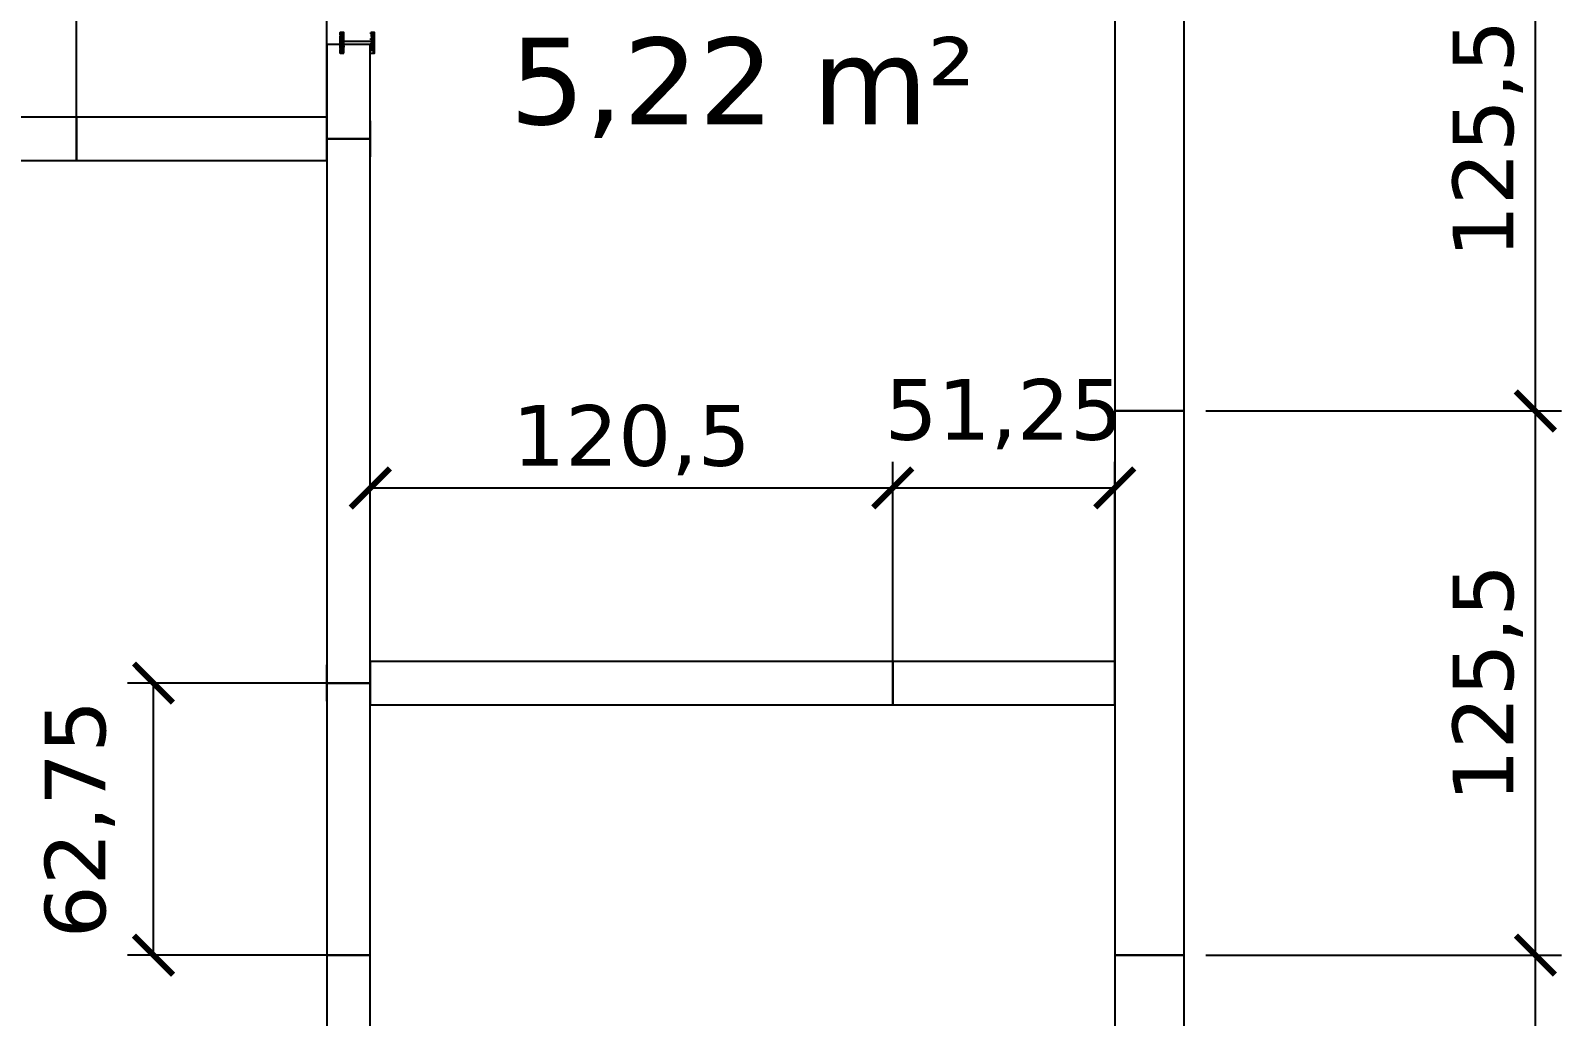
# Model space of a CAD drawing. Header units: centimetres. Extents: x -135 to 5290, y -1327 to 1388.
# Drawn here: x 2333.9 to 2687, y 244.9 to 472.2 of the extents above; entities that cross this region are included whole.
import ezdxf
from ezdxf.enums import TextEntityAlignment as Align

# ---------------------------------------------------------------- set-up
doc = ezdxf.new("R2010")
doc.units = ezdxf.units.CM
for name, color, linetype in [('DIS_DUVAR_160', 30, 'Continuous'), ('IC_DUVAR_100', 30, 'Continuous'), ('IC_KAPILAR', 7, 'Continuous'), ('IC_UCLU_H_100', 3, 'Continuous'), ('ODA_ADLARI', 7, 'Continuous'), ('OLCULER', 7, 'Continuous'), ('OZEL_PANEL_OLCU_CM', 3, 'Continuous'), ('PENCERE', 10, 'Continuous')]:
    doc.layers.add(name, color=color, linetype=linetype)
doc.styles.add('PORTMAN', font='DejaVuSans.ttf')
doc.styles.get("Standard").update_dxf_attribs({"font": 'DejaVuSans.ttf'})
doc.dimstyles.new('PORTMAN', dxfattribs={"dimtxt": 14, "dimasz": 9, "dimexe": 6, "dimexo": 5, "dimgap": 4, "dimtad": 1, "dimtxsty": 'PORTMAN', "dimblk": 'ARCHTICK', "dimcen": 2.5, "dimazin": 3, "dimtfac": 0.5, "dimtmove": 2, "dimatfit": 3})

# ---------------------------------------------------------------- blocks, each defined once
blk = doc.blocks.new('BOM_I12_1205p0_IC_DOLU')
blk.add_lwpolyline([(0, 0), (10, 0), (10, 120.5), (0, 120.5)], close=True)
blk = doc.blocks.new('BOM_I13_512p5_IC_DOLU')
blk.add_lwpolyline([(0, 0), (10, 0), (10, 51.25), (0, 51.25)], close=True)
blk = doc.blocks.new('BOM_I14_1255p0_IC_DOLU')
blk.add_lwpolyline([(0, 0), (10, 0), (10, 125.5), (0, 125.5)], close=True)
blk = doc.blocks.new('BOM_I16_577p5_IC_DOLU')
blk.add_lwpolyline([(0, 0), (10, 0), (10, 57.75), (0, 57.75)], close=True)
blk = doc.blocks.new('kaynak-ic-kapi')
at = {"color": 133, "linetype": 'Continuous', "lineweight": 25, "true_color": 0x6ec1dd}
for p, q in [((54247.47, 7919.88), (54248.32, 7919.88)), ((54248.32, 7919.59), (54247.47, 7919.59)), ((54248.6, 7919.88), (54248.04, 7919.03)), ((54248.32, 7919.31), (54248.04, 7919.59)), ((54248.32, 7919.88), (54248.32, 7919.59)), ((54248.32, 7919.31), (54248.6, 7919.31)), ((54248.32, 7919.03), (54248.6, 7919.31)), ((54249.16, 7919.03), (54248.6, 7919.88)), ((54248.6, 7919.88), (54248.6, 7919.59)), ((54248.6, 7919.88), (54248.88, 7919.88)), ((54248.6, 7919.59), (54248.88, 7919.03)), ((54249.16, 7919.88), (54248.88, 7919.59)), ((54248.88, 7919.88), (54249.45, 7919.03)), ((54249.73, 7919.59), (54248.88, 7919.59)), ((54249.16, 7919.03), (54248.88, 7919.03)), ((54249.16, 7919.88), (54249.16, 7919.88)), ((54249.16, 7919.03), (54249.73, 7919.59)), ((54249.16, 7919.03), (54249.45, 7919.03)), ((54250.01, 7919.88), (54249.45, 7919.03)), ((54250.01, 7919.88), (54249.73, 7919.59)), ((54249.73, 7919.31), (54249.73, 7919.59)), ((54249.73, 7919.31), (54250.01, 7919.31)), ((54249.73, 7919.03), (54250.01, 7919.31)), ((54250.57, 7919.03), (54250.01, 7919.88)), ((54250.01, 7919.88), (54250.01, 7919.88)), ((54250.01, 7919.88), (54250.01, 7919.59)), ((54250.01, 7919.88), (54250.29, 7919.88)), ((54250.01, 7919.59), (54250.29, 7919.03)), ((54250.29, 7919.88), (54250.86, 7919.03)), ((54250.29, 7912.83), (54250.29, 7919.03)), ((54250.57, 7919.88), (54250.57, 7919.88)), ((54250.57, 7919.88), (54250.57, 7919.59)), ((54251.42, 7919.59), (54250.57, 7919.59)), ((54250.57, 7919.03), (54250.57, 7919.03)), ((54250.57, 7919.03), (54250.86, 7919.03)), ((54250.86, 7919.03), (54251.14, 7919.59)), ((54251.7, 7919.88), (54251.14, 7919.03)), ((54251.42, 7919.31), (54251.14, 7919.59)), ((54251.42, 7919.88), (54251.42, 7919.88)), ((54251.42, 7919.88), (54251.42, 7919.59)), ((54251.7, 7919.88), (54251.42, 7919.59)), ((54251.42, 7919.59), (54251.98, 7919.03)), ((54251.42, 7919.31), (54251.7, 7919.31)), ((54251.42, 7919.03), (54251.7, 7919.31)), ((54252.27, 7919.03), (54251.7, 7919.88)), ((54251.7, 7919.88), (54252.27, 7919.88)), ((54251.7, 7919.88), (54251.98, 7919.88)), ((54251.98, 7919.88), (54251.98, 7919.88)), ((54251.98, 7919.88), (54251.98, 7919.59)), ((54251.98, 7919.88), (54252.27, 7919.03)), ((54252.27, 7919.59), (54251.98, 7919.59)), ((54251.98, 7919.03), (54251.98, 7919.03)), ((54251.98, 7919.03), (54252.27, 7919.03)), ((54252.27, 7919.03), (54252.27, 7919.03)), ((54248.32, 7912.26), (54247.47, 7912.26)), ((54247.47, 7911.98), (54248.32, 7911.98)), ((54248.6, 7911.98), (54248.04, 7912.83)), ((54248.32, 7912.26), (54248.04, 7912.26)), ((54248.32, 7912.83), (54248.6, 7912.26)), ((54248.32, 7912.26), (54248.32, 7911.98)), ((54248.32, 7912.26), (54248.6, 7912.26)), ((54249.16, 7912.83), (54248.6, 7911.98)), ((54248.6, 7912.26), (54248.88, 7912.83)), ((54249.16, 7912.83), (54248.88, 7912.83)), ((54248.88, 7911.98), (54249.45, 7912.83)), ((54249.16, 7911.98), (54248.88, 7912.26)), ((54249.73, 7912.26), (54248.88, 7912.26)), ((54249.16, 7912.83), (54249.45, 7912.83)), ((54249.16, 7912.83), (54249.73, 7912.26)), ((54249.16, 7911.98), (54249.16, 7911.98)), ((54250.01, 7911.98), (54249.45, 7912.83)), ((54249.73, 7912.83), (54250.01, 7912.26)), ((54250.01, 7911.98), (54249.73, 7912.26)), ((54249.73, 7912.26), (54249.73, 7912.26)), ((54249.73, 7912.26), (54250.01, 7912.26)), ((54250.57, 7912.83), (54250.01, 7911.98)), ((54250.01, 7912.26), (54250.29, 7912.83)), ((54250.01, 7911.98), (54250.01, 7912.26)), ((54250.01, 7911.98), (54250.01, 7911.98)), ((54250.01, 7911.98), (54250.29, 7911.98)), ((54250.29, 7911.98), (54250.86, 7912.83)), ((54250.57, 7912.83), (54250.57, 7912.83)), ((54250.57, 7912.83), (54250.86, 7912.83)), ((54250.57, 7911.98), (54250.57, 7912.26)), ((54251.42, 7912.26), (54250.57, 7912.26)), ((54250.57, 7911.98), (54250.57, 7911.98)), ((54250.86, 7912.83), (54251.14, 7912.26)), ((54251.7, 7911.98), (54251.14, 7912.83)), ((54251.42, 7912.26), (54251.14, 7912.26)), ((54251.42, 7912.26), (54251.98, 7912.83)), ((54251.42, 7912.83), (54251.7, 7912.26)), ((54251.42, 7911.98), (54251.42, 7912.26)), ((54251.7, 7911.98), (54251.42, 7912.26)), ((54251.42, 7912.26), (54251.7, 7912.26)), ((54251.42, 7911.98), (54251.42, 7911.98)), ((54252.27, 7912.83), (54251.7, 7911.98)), ((54251.7, 7911.98), (54252.27, 7911.98)), ((54251.7, 7911.98), (54251.98, 7911.98)), ((54251.98, 7912.83), (54251.98, 7912.83)), ((54251.98, 7912.83), (54252.27, 7912.83)), ((54251.98, 7911.98), (54252.27, 7912.83)), ((54251.98, 7911.98), (54251.98, 7912.26)), ((54252.27, 7912.26), (54251.98, 7912.26)), ((54251.98, 7911.98), (54251.98, 7911.98)), ((54252.27, 7912.83), (54252.27, 7912.83))]:
    blk.add_line(p, q, dxfattribs=at)
for points in [[(54247.47, 7919.03), (54247.47, 7919.88), (54252.27, 7919.88), (54252.27, 7919.03)], [(54248.6, 7919.88), (54250.01, 7919.88), (54251.42, 7919.88)], [(54248.6, 7912.26), (54248.6, 7911.98), (54248.88, 7911.98)], [(54248.6, 7911.98), (54250.01, 7911.98), (54251.42, 7911.98)]]:
    blk.add_lwpolyline(points, dxfattribs=at)
blk.add_lwpolyline([(54247.47, 7912.83), (54252.27, 7912.83), (54252.27, 7911.98), (54247.47, 7911.98)], close=True, dxfattribs=at)
blk = doc.blocks.new('BOM_K01_IC_KAPI_ACIKLIK820')
at = {"layer": 'IC_KAPILAR'}
blk.add_blockref('kaynak-ic-kapi', (0, 0), dxfattribs=at)
blk = doc.blocks.new('BOM_I15_1255p0_IC_K01_SAG_UST')
for points in [[(0, 103.75), (10, 103.75), (10, 125.5), (0, 125.5)], [(0, 0), (10, 0), (10, 21.75), (0, 21.75)]]:
    blk.add_lwpolyline(points, close=True)
at = {"layer": 'IC_KAPILAR', "xscale": -1, "rotation": 270}
blk.add_blockref('BOM_K01_IC_KAPI_ACIKLIK820', (-7908.93, -54227.719), dxfattribs=at)
blk = doc.blocks.new('BOM_I17_627p5_IC_DOLU')
blk.add_lwpolyline([(0, 0), (10, 0), (10, 62.75), (0, 62.75)], close=True)
blk = doc.blocks.new('kaynak-pencere-6040')
at = {"layer": 'PENCERE', "color": 1}
for p, q in [((53375.86, 7992.28), (53385.86, 7992.28)), ((53377.86, 7932.28), (53377.86, 7992.28)), ((53383.86, 7932.28), (53383.86, 7992.28)), ((53375.86, 7932.28), (53385.86, 7932.28))]:
    blk.add_line(p, q, dxfattribs=at)
for points in [[(53377.86, 7992.28), (53377.86, 7986.28), (53383.86, 7992.28), (53383.86, 7986.28)], [(53377.86, 7932.28), (53377.86, 7938.28), (53383.86, 7932.28), (53383.86, 7938.28)]]:
    blk.add_solid(points, dxfattribs=at)
at = {"layer": 'PENCERE', "color": 0, "lineweight": 25}
blk.add_text('60/40', height=15.217, rotation=90, dxfattribs=at).set_placement((53373.47, 7935.61))
blk = doc.blocks.new('BOM_P03_PENCERE_600x400')
at = {"layer": 'PENCERE'}
blk.add_blockref('kaynak-pencere-6040', (0, 0), dxfattribs=at)
blk = doc.blocks.new('BOM_D15_1255p0_DIS_P03')
for points in [[(0, 92.75), (16, 92.75), (16, 125.5), (0, 125.5)], [(0, 0), (16, 0), (16, 32.75), (0, 32.75)]]:
    blk.add_lwpolyline(points, close=True)
at = {"layer": 'PENCERE'}
blk.add_blockref('BOM_P03_PENCERE_600x400', (-53372.862, -7899.528), dxfattribs=at)
blk = doc.blocks.new('BOM_D09_1255p0_DIS_DOLU')
blk.add_lwpolyline([(0, 0), (16, 0), (16, 125.5), (0, 125.5)], close=True)
blk = doc.blocks.new('BOM_B05_UCLU_H_100')
for p, q in [((-5, -4.17), (-5, 4.17)), ((9.17, 5), (5, 5)), ((5, 5), (5, -5)), ((5, -4.17), (5, 4.17)), ((5, 0), (-5, 0)), ((-5, 0), (-5, -4.17)), ((5, -4.17), (5, 0)), ((5, -5), (9.17, -5))]:
    blk.add_line(p, q)
blk = doc.blocks.new('_ARCHTICK')
at = {"color": 0, "linetype": 'BYBLOCK', "const_width": 0.15}
blk.add_lwpolyline([(-0.5, -0.5), (0.5, 0.5)], dxfattribs=at)

msp = doc.modelspace()

# ---------------------------------------------------------------- block references
at = {"layer": 'DIS_DUVAR_160'}
for p in [(2584, 384.5), (2584, 259)]:
    msp.add_blockref('BOM_D09_1255p0_DIS_DOLU', p, dxfattribs=at)
at = {"layer": 'DIS_DUVAR_160', "rotation": 180}
msp.add_blockref('BOM_D15_1255p0_DIS_P03', (2600, 259), dxfattribs=at)
at = {"layer": 'IC_DUVAR_100'}
for name, p in [('BOM_I15_1255p0_IC_K01_SAG_UST', (2402.25, 447.25)), ('BOM_I14_1255p0_IC_DOLU', (2402.25, 321.75)), ('BOM_I17_627p5_IC_DOLU', (2402.25, 259)), ('BOM_I15_1255p0_IC_K01_SAG_UST', (2402.25, 133.5))]:
    msp.add_blockref(name, p, dxfattribs=at)
at = {"layer": 'IC_DUVAR_100', "rotation": 270}
for name, p in [('BOM_I14_1255p0_IC_DOLU', (2219, 452.25)), ('BOM_I16_577p5_IC_DOLU', (2344.5, 452.25)), ('BOM_I12_1205p0_IC_DOLU', (2412.25, 326.75)), ('BOM_I13_512p5_IC_DOLU', (2532.75, 326.75))]:
    msp.add_blockref(name, p, dxfattribs=at)
at = {"layer": 'IC_UCLU_H_100', "rotation": 180}
msp.add_blockref('BOM_B05_UCLU_H_100', (2407.25, 447.25), dxfattribs=at)
at = {"layer": 'IC_UCLU_H_100'}
msp.add_blockref('BOM_B05_UCLU_H_100', (2407.25, 321.75), dxfattribs=at)

# ---------------------------------------------------------------- texts
at = {"layer": 'ODA_ADLARI', "style": 'PORTMAN'}
msp.add_text('5,22 m²', height=20, dxfattribs=at).set_placement((2498.125, 460.625), align=Align.MIDDLE_CENTER)

# ---------------------------------------------------------------- dimensions: what is measured, and where the dimension line sits
at = {"layer": 'OLCULER'}
for base, p1, p2 in [((2681, 384.5), (2600, 384.5), (2600, 510)), ((2681, 259), (2600, 259), (2600, 384.5)), ((2681, 133.5), (2600, 133.5), (2600, 259))]:
    msp.add_linear_dim(base=base, p1=p1, p2=p2, angle=90, dimstyle='PORTMAN', override={"dimtxt": 14, "dimasz": 9, "dimexe": 6, "dimexo": 5, "dimdec": 2, "dimzin": 8, "dimdsep": 44}, dxfattribs=at).render()
at = {"layer": 'OZEL_PANEL_OLCU_CM'}
for base, p1, p2 in [((2344.5, 492.25), (2344.5, 442.25), (2402.25, 442.25)), ((2532.75, 366.75), (2532.75, 316.75), (2584, 316.75)), ((2412.25, 366.75), (2412.25, 316.75), (2532.75, 316.75))]:
    msp.add_linear_dim(base=base, p1=p1, p2=p2, dimstyle='PORTMAN', override={"dimtxt": 14, "dimasz": 9, "dimexe": 6, "dimexo": 5, "dimdec": 2, "dimzin": 8, "dimdsep": 44}, dxfattribs=at).render()
msp.add_linear_dim(base=(2362.25, 259), p1=(2412.25, 259), p2=(2412.25, 321.75), angle=90, dimstyle='PORTMAN', override={"dimtxt": 14, "dimasz": 9, "dimexe": 6, "dimexo": 5, "dimdec": 2, "dimzin": 8, "dimdsep": 44}, dxfattribs=at).render()

doc.saveas('drawing.dxf')
